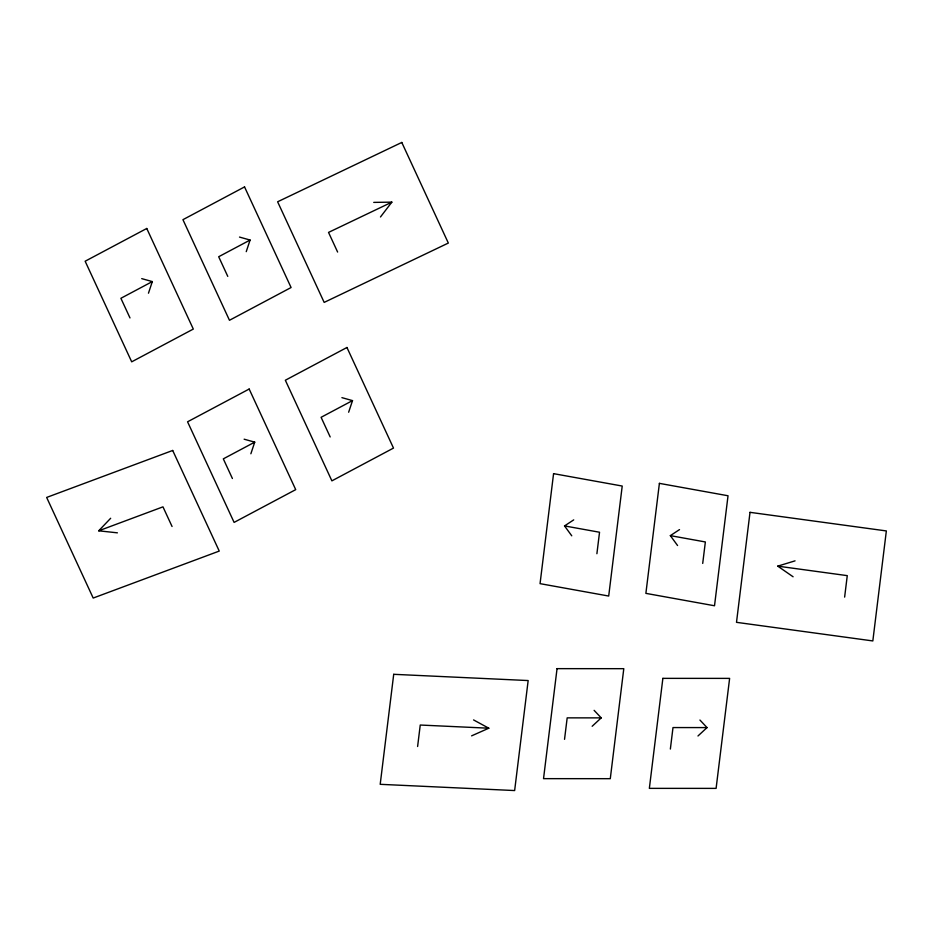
<?xml version="1.0" encoding="UTF-8"?>
<svg xmlns="http://www.w3.org/2000/svg" width="933" height="933" viewBox="0 0 933 933"><rect width="100%" height="100%" fill="white"/><g stroke="black" fill="none" stroke-linecap="round" stroke-linejoin="round"><path stroke-width="1.4" d="M417.611 746.505L420.247 725.034L488.799 728.207L471.608 735.857M564.535 739.333L567.182 717.862L601.214 717.874L594.111 710.34M596.898 553.724L599.534 532.242L564.535 525.92L571.754 535.81M670.361 749.047L672.996 727.565L707.039 727.588L699.937 720.043M702.712 563.427L705.36 541.956L670.349 535.635L677.568 545.525M844.633 597.108L847.269 575.638L777.749 566.144L793.097 576.781M148.464 293.207L152.312 281.579L141.723 278.629M246.242 251.653L250.091 240.038L239.501 237.075M250.872 453.776L254.721 442.149L244.131 439.198M348.65 412.223L352.511 400.607L341.91 397.645M380.477 216.969L391.848 202.146L373.736 202.391M117.406 532.836L98.7 530.807L110.665 518.27M592.163 726.271L601.214 717.874M697.977 735.985L707.039 727.588M564.535 525.92L573.713 519.879M670.349 535.635L679.527 529.594M152.312 281.579L120.893 298.292L129.99 317.931M250.091 240.038L218.684 256.738L227.769 276.378M254.721 442.149L223.314 458.861L232.399 478.501M352.511 400.607L321.092 417.308L330.177 436.947M391.848 202.146L328.533 232.41L337.618 252.05M98.7 530.807L162.972 506.852L172.057 526.492M777.749 566.144L795.056 560.85M473.567 719.926L488.799 728.207M393.714 674.314L380.197 784.315L514.643 790.554L528.16 680.554L393.714 674.314M553.572 473.649L540.055 583.65L608.701 596.047L622.218 486.046L553.572 473.649M557.048 668.646L543.531 778.647L610.287 778.682L623.792 668.681L557.048 668.646M659.398 483.364L645.881 593.365L714.515 605.762L728.032 495.761L659.398 483.364M662.873 678.361L649.356 788.362L716.101 788.385L729.618 678.384L662.873 678.361M750.015 512.334L736.499 622.334L872.833 640.936L886.35 530.935L750.015 512.334M146.761 228.468L85.148 261.228L131.693 361.829L193.306 329.069L146.761 228.468M244.539 186.915L182.938 219.675L229.471 320.287L291.084 287.527L244.539 186.915M249.169 389.038L187.568 421.798L234.101 522.398L295.714 489.638L249.169 389.038M346.948 347.484L285.346 380.244L331.891 480.857L393.493 448.085L346.948 347.484M401.785 142.446L277.626 201.785L324.171 302.397L448.33 243.058L401.785 142.446M172.698 450.464L46.65 497.441L93.195 598.053L219.243 551.076L172.698 450.464"/></g></svg>
